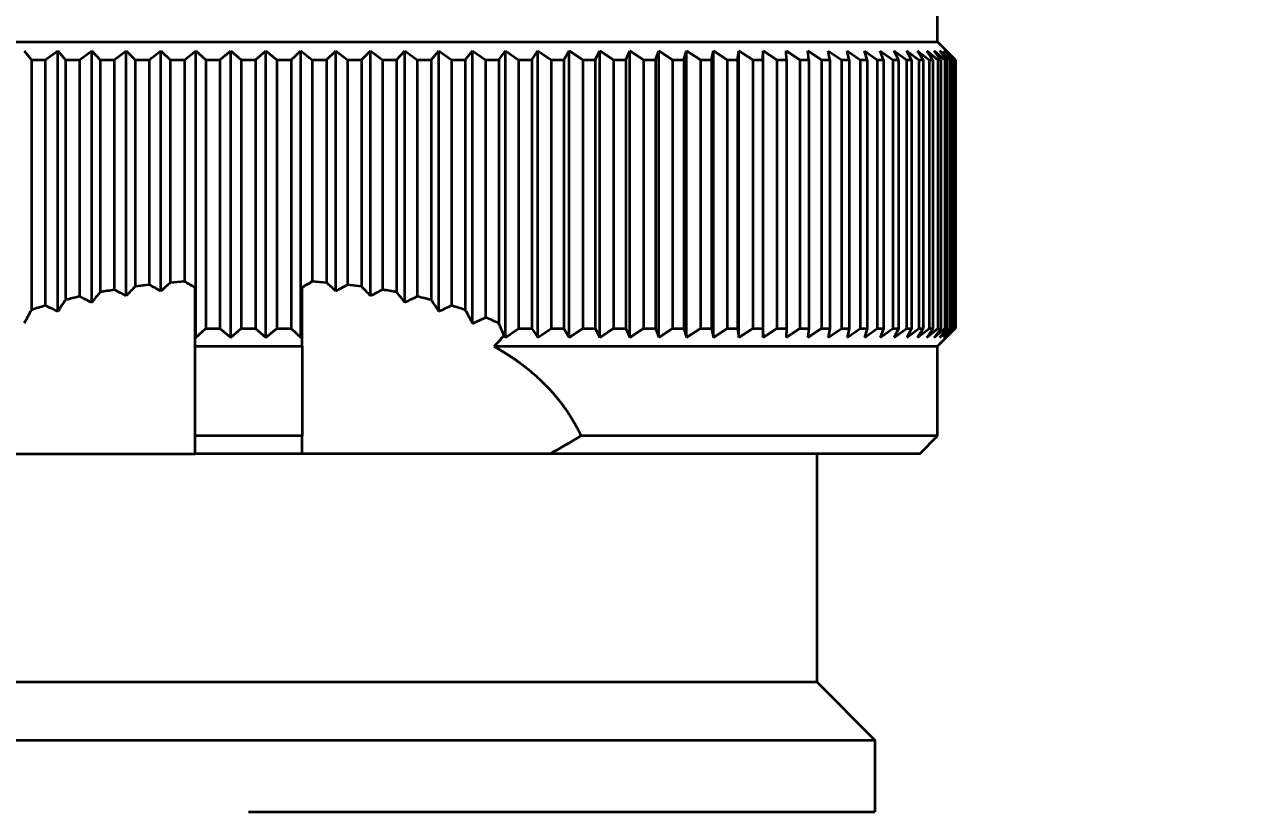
# Model space of a CAD drawing. Extents: x 23 to 417, y 3 to 294.
# Drawn here: x 60.14 to 66.93, y 172.93 to 177.33 of the extents above; entities that cross this region are included whole.
import ezdxf
from ezdxf.enums import TextEntityAlignment as Align

# ---------------------------------------------------------------- set-up
doc = ezdxf.new("R2010")
doc.units = 0
doc.layers.get('0').update_dxf_attribs({"lineweight": 13})
doc.styles.get("Standard").update_dxf_attribs({"font": 'isocp.shx'})
doc.dimstyles.get("Standard").update_dxf_attribs({"dimtxt": 2.5, "dimasz": 2.5, "dimexe": 1.25, "dimexo": 0.625, "dimtad": 1, "dimtxsty": 'Standard', "dimcen": 2.5, "dimadec": 0, "dimazin": 0, "dimtfac": 1, "dimtmove": 0, "dimatfit": 0, "dimfxl": 0, "dimarcsym": 0})

# ---------------------------------------------------------------- blocks, each defined once
blk = doc.blocks.new('*D302')
at = {"color": 230, "lineweight": 13, "transparency": 16777216}
for p, q in [((53.3879, 162.6787), (53.3879, 188.9683)), ((53.3879, 188.9683), (88.9879, 188.9683)), ((88.9879, 162.6787), (88.9879, 188.9683))]:
    blk.add_line(p, q, dxfattribs=at)
for points in [[(55.3198, 189.4859), (53.3879, 188.9683), (55.3198, 188.4506)], [(87.0561, 188.4506), (88.9879, 188.9683), (87.0561, 189.4859)]]:
    blk.add_lwpolyline(points, dxfattribs=at)
for s, height, width, p, p2 in [('[', 2, 1.552524, (75.3042, 190.9683), (76.0805, 190.9683)), (']', 2, 1.552524, (79.6344, 190.9683), (80.4107, 190.9683)), ('178', 2, 1.44619, (63.7415, 190.9683), (68.8031, 190.9683)), ('7', 2, 1.412625, (77.0805, 190.9683), (78.6344, 190.9683)), ('%%p2', 1.4, 1.254643, (70.0031, 191.2683), (72.3042, 191.2683)), ('/', 1, 1.818182, (73.3042, 191.4683), (74.3042, 191.4683))]:
    blk.add_text(s, height=height, dxfattribs=dict(at, width=width)).set_placement(p, p2, align=Align.FIT)
blk = doc.blocks.new('*D303')
at = {"color": 30, "lineweight": 13, "transparency": 16777216}
blk.add_line((53.3879, 162.6787), (53.3879, 184.3719), dxfattribs=at)
at = {"color": 30, "lineweight": 13, "ltscale": 0.445, "transparency": 16777216}
blk.add_line((53.3879, 184.3719), (71.1879, 184.3719), dxfattribs=at)
at = {"color": 30, "lineweight": 13, "ltscale": 0.43524, "transparency": 16777216}
blk.add_line((71.1879, 166.9623), (71.1879, 184.3719), dxfattribs=at)
at = {"color": 30, "lineweight": 13, "transparency": 16777216}
for points in [[(55.3198, 184.8896), (53.3879, 184.3719), (55.3198, 183.8543)], [(69.2561, 183.8543), (71.1879, 184.3719), (69.2561, 184.8896)]]:
    blk.add_lwpolyline(points, dxfattribs=at)
for s, height, width, p, p2 in [('[', 2, 1.552524, (63.7767, 186.3719), (64.553, 186.3719)), (']', 2, 1.552524, (68.1069, 186.3719), (68.8832, 186.3719)), ('89', 2, 1.251435, (57.469, 186.3719), (60.7767, 186.3719)), ('4', 2, 1.195298, (65.553, 186.3719), (67.1069, 186.3719)), ('/', 1, 1.818182, (61.7767, 186.8719), (62.7767, 186.8719))]:
    blk.add_text(s, height=height, dxfattribs=dict(at, width=width)).set_placement(p, p2, align=Align.FIT)
blk = doc.blocks.new('BLOCK4442')
at = {"color": 7, "lineweight": 35, "ltscale": 0.0625}
for p, q in [((-29.75, 122.65), (-29.75, 125.15)), ((-50.5, 114.15), (-50.5, 111.65)), ((-47.5, 114.15), (-47.5, 111.65)), ((-29.75, 111.65), (-29.75, 114.15))]:
    blk.add_line(p, q, dxfattribs=at)
at = {"color": 7, "lineweight": 35, "ltscale": 0.48125}
for p, q in [((-68.25, 122.65), (-49, 122.65)), ((-49, 122.65), (-29.75, 122.65))]:
    blk.add_line(p, q, dxfattribs=at)
at = {"color": 7, "lineweight": 35, "ltscale": 0.01621}
blk.add_line((-29.75, 122.65), (-29.292, 122.192), dxfattribs=at)
at = {"color": 7, "lineweight": 35, "ltscale": 0.008037}
for p, q in [((-55.258, 122.401), (-55.057, 122.15)), ((-42.943, 122.15), (-42.742, 122.401))]:
    blk.add_line(p, q, dxfattribs=at)
at = {"color": 7, "lineweight": 35, "ltscale": 0.010829}
for p, q in [((-54.675, 122.15), (-54.322, 122.401)), ((-43.678, 122.401), (-43.325, 122.15))]:
    blk.add_line(p, q, dxfattribs=at)
at = {"color": 7, "lineweight": 35, "ltscale": 0.182011}
for p, q in [((-54.322, 115.121), (-54.322, 122.401)), ((-43.678, 115.121), (-43.678, 122.401))]:
    blk.add_line(p, q, dxfattribs=at)
at = {"color": 7, "lineweight": 35, "ltscale": 0.008299}
for p, q in [((-54.322, 122.401), (-54.105, 122.15)), ((-43.895, 122.15), (-43.678, 122.401))]:
    blk.add_line(p, q, dxfattribs=at)
at = {"color": 7, "lineweight": 35, "ltscale": 0.010659}
for p, q in [((-53.718, 122.15), (-53.373, 122.401)), ((-44.627, 122.401), (-44.282, 122.15))]:
    blk.add_line(p, q, dxfattribs=at)
at = {"color": 7, "lineweight": 35, "ltscale": 0.175753}
for p, q in [((-53.373, 115.371), (-53.373, 122.401)), ((-44.627, 115.371), (-44.627, 122.401))]:
    blk.add_line(p, q, dxfattribs=at)
at = {"color": 7, "lineweight": 35, "ltscale": 0.008563}
for p, q in [((-53.373, 122.401), (-53.14, 122.15)), ((-44.86, 122.15), (-44.627, 122.401))]:
    blk.add_line(p, q, dxfattribs=at)
at = {"color": 7, "lineweight": 35, "ltscale": 0.010472}
for p, q in [((-52.748, 122.15), (-52.413, 122.401)), ((-45.587, 122.401), (-45.252, 122.15))]:
    blk.add_line(p, q, dxfattribs=at)
at = {"color": 7, "lineweight": 35, "ltscale": 0.171102}
for p, q in [((-52.413, 115.557), (-52.413, 122.401)), ((-45.587, 115.557), (-45.587, 122.401))]:
    blk.add_line(p, q, dxfattribs=at)
at = {"color": 7, "lineweight": 35, "ltscale": 0.008826}
for p, q in [((-52.413, 122.401), (-52.164, 122.15)), ((-45.836, 122.15), (-45.587, 122.401))]:
    blk.add_line(p, q, dxfattribs=at)
at = {"color": 7, "lineweight": 35, "ltscale": 0.010271}
for p, q in [((-51.769, 122.15), (-51.444, 122.401)), ((-46.556, 122.401), (-46.231, 122.15))]:
    blk.add_line(p, q, dxfattribs=at)
at = {"color": 7, "lineweight": 35, "ltscale": 0.167802}
for p, q in [((-51.444, 115.689), (-51.444, 122.401)), ((-46.556, 115.689), (-46.556, 122.401))]:
    blk.add_line(p, q, dxfattribs=at)
at = {"color": 7, "lineweight": 35, "ltscale": 0.009087}
for p, q in [((-51.444, 122.401), (-51.181, 122.15)), ((-46.819, 122.15), (-46.556, 122.401))]:
    blk.add_line(p, q, dxfattribs=at)
at = {"color": 7, "lineweight": 35, "ltscale": 0.010056}
for p, q in [((-50.783, 122.15), (-50.469, 122.401)), ((-47.531, 122.401), (-47.217, 122.15))]:
    blk.add_line(p, q, dxfattribs=at)
at = {"color": 7, "lineweight": 35, "ltscale": 0.200048}
for p, q in [((-50.469, 114.399), (-50.469, 122.401)), ((-49.49, 114.399), (-49.49, 122.401)), ((-48.51, 114.399), (-48.51, 122.401)), ((-47.531, 114.399), (-47.531, 122.401)), ((-41.822, 114.399), (-41.822, 122.401)), ((-40.92, 114.399), (-40.92, 122.401)), ((-40.039, 114.399), (-40.039, 122.401)), ((-39.18, 114.399), (-39.18, 122.401)), ((-38.346, 114.399), (-38.346, 122.401)), ((-37.539, 114.399), (-37.539, 122.401)), ((-36.761, 114.399), (-36.761, 122.401)), ((-36.013, 114.399), (-36.013, 122.401)), ((-35.299, 114.399), (-35.299, 122.401)), ((-34.619, 114.399), (-34.619, 122.401))]:
    blk.add_line(p, q, dxfattribs=at)
at = {"color": 7, "lineweight": 35, "ltscale": 0.009342}
for p, q in [((-50.469, 122.401), (-50.192, 122.15)), ((-47.808, 122.15), (-47.531, 122.401)), ((-50.469, 114.399), (-50.192, 114.65)), ((-47.808, 114.65), (-47.531, 114.399))]:
    blk.add_line(p, q, dxfattribs=at)
at = {"color": 7, "lineweight": 35, "ltscale": 0.009828}
for p, q in [((-49.793, 122.15), (-49.49, 122.401)), ((-48.51, 122.401), (-48.207, 122.15)), ((-49.793, 114.65), (-49.49, 114.399)), ((-48.51, 114.399), (-48.207, 114.65))]:
    blk.add_line(p, q, dxfattribs=at)
at = {"color": 7, "lineweight": 35, "ltscale": 0.009589}
for p, q in [((-49.49, 122.401), (-49.2, 122.15)), ((-48.8, 122.15), (-48.51, 122.401)), ((-49.49, 114.399), (-49.2, 114.65)), ((-48.8, 114.65), (-48.51, 114.399))]:
    blk.add_line(p, q, dxfattribs=at)
at = {"color": 7, "lineweight": 35, "ltscale": 0.190265}
blk.add_line((-42.742, 114.79), (-42.742, 122.401), dxfattribs=at)
at = {"color": 7, "lineweight": 35, "ltscale": 0.010983}
blk.add_line((-42.742, 122.401), (-42.381, 122.15), dxfattribs=at)
at = {"color": 7, "lineweight": 35, "ltscale": 0.00778}
blk.add_line((-42.006, 122.15), (-41.822, 122.401), dxfattribs=at)
at = {"color": 7, "lineweight": 35, "ltscale": 0.011119}
for p, q in [((-41.822, 122.401), (-41.455, 122.15)), ((-41.822, 114.399), (-41.455, 114.65))]:
    blk.add_line(p, q, dxfattribs=at)
at = {"color": 7, "lineweight": 35, "ltscale": 0.007532}
for p, q in [((-41.087, 122.15), (-40.92, 122.401)), ((-41.087, 114.65), (-40.92, 114.399))]:
    blk.add_line(p, q, dxfattribs=at)
at = {"color": 7, "lineweight": 35, "ltscale": 0.011236}
for p, q in [((-40.92, 122.401), (-40.547, 122.15)), ((-40.92, 114.399), (-40.547, 114.65))]:
    blk.add_line(p, q, dxfattribs=at)
at = {"color": 7, "lineweight": 35, "ltscale": 0.007296}
for p, q in [((-40.188, 122.15), (-40.039, 122.401)), ((-40.188, 114.65), (-40.039, 114.399))]:
    blk.add_line(p, q, dxfattribs=at)
at = {"color": 7, "lineweight": 35, "ltscale": 0.011334}
for p, q in [((-40.039, 122.401), (-39.661, 122.15)), ((-40.039, 114.399), (-39.661, 114.65))]:
    blk.add_line(p, q, dxfattribs=at)
at = {"color": 7, "lineweight": 35, "ltscale": 0.007075}
for p, q in [((-39.311, 122.15), (-39.18, 122.401)), ((-39.311, 114.65), (-39.18, 114.399))]:
    blk.add_line(p, q, dxfattribs=at)
at = {"color": 7, "lineweight": 35, "ltscale": 0.011413}
for p, q in [((-39.18, 122.401), (-38.798, 122.15)), ((-39.18, 114.399), (-38.798, 114.65))]:
    blk.add_line(p, q, dxfattribs=at)
at = {"color": 7, "lineweight": 35, "ltscale": 0.006874}
for p, q in [((-38.458, 122.15), (-38.346, 122.401)), ((-38.458, 114.65), (-38.346, 114.399))]:
    blk.add_line(p, q, dxfattribs=at)
at = {"color": 7, "lineweight": 35, "ltscale": 0.011472}
for p, q in [((-38.346, 122.401), (-37.962, 122.15)), ((-38.346, 114.399), (-37.962, 114.65))]:
    blk.add_line(p, q, dxfattribs=at)
at = {"color": 7, "lineweight": 35, "ltscale": 0.006696}
for p, q in [((-37.632, 122.15), (-37.539, 122.401)), ((-37.632, 114.65), (-37.539, 114.399))]:
    blk.add_line(p, q, dxfattribs=at)
at = {"color": 7, "lineweight": 35, "ltscale": 0.011511}
for p, q in [((-37.539, 122.401), (-37.153, 122.15)), ((-37.539, 114.399), (-37.153, 114.65))]:
    blk.add_line(p, q, dxfattribs=at)
at = {"color": 7, "lineweight": 35, "ltscale": 0.006546}
for p, q in [((-36.835, 122.15), (-36.761, 122.401)), ((-36.835, 114.65), (-36.761, 114.399))]:
    blk.add_line(p, q, dxfattribs=at)
at = {"color": 7, "lineweight": 35, "ltscale": 0.011529}
for p, q in [((-36.761, 122.401), (-36.374, 122.15)), ((-36.761, 114.399), (-36.374, 114.65))]:
    blk.add_line(p, q, dxfattribs=at)
at = {"color": 7, "lineweight": 35, "ltscale": 0.006425}
for p, q in [((-36.069, 122.15), (-36.013, 122.401)), ((-36.069, 114.65), (-36.013, 114.399))]:
    blk.add_line(p, q, dxfattribs=at)
at = {"color": 7, "lineweight": 35, "ltscale": 0.011527}
for p, q in [((-36.013, 122.401), (-35.627, 122.15)), ((-36.013, 114.399), (-35.627, 114.65))]:
    blk.add_line(p, q, dxfattribs=at)
at = {"color": 7, "lineweight": 35, "ltscale": 0.006339}
for p, q in [((-35.335, 122.15), (-35.299, 122.401)), ((-35.335, 114.65), (-35.299, 114.399))]:
    blk.add_line(p, q, dxfattribs=at)
at = {"color": 7, "lineweight": 35, "ltscale": 0.011504}
for p, q in [((-35.299, 122.401), (-34.913, 122.15)), ((-35.299, 114.399), (-34.913, 114.65))]:
    blk.add_line(p, q, dxfattribs=at)
at = {"color": 7, "lineweight": 35, "ltscale": 0.006288}
for p, q in [((-34.636, 122.15), (-34.619, 122.401)), ((-34.636, 114.65), (-34.619, 114.399))]:
    blk.add_line(p, q, dxfattribs=at)
at = {"color": 7, "lineweight": 35, "ltscale": 0.011461}
for p, q in [((-34.619, 122.401), (-34.236, 122.15)), ((-34.619, 114.399), (-34.236, 114.65))]:
    blk.add_line(p, q, dxfattribs=at)
at = {"color": 7, "lineweight": 35, "ltscale": 0.006274}
for p, q in [((-33.973, 122.15), (-33.976, 122.401)), ((-33.973, 114.65), (-33.976, 114.399))]:
    blk.add_line(p, q, dxfattribs=at)
at = {"color": 7, "lineweight": 35, "ltscale": 0.011397}
for p, q in [((-33.976, 122.401), (-33.595, 122.15)), ((-33.976, 114.399), (-33.595, 114.65))]:
    blk.add_line(p, q, dxfattribs=at)
at = {"color": 7, "lineweight": 35, "ltscale": 0.006298}
for p, q in [((-33.348, 122.15), (-33.37, 122.401)), ((-33.348, 114.65), (-33.37, 114.399))]:
    blk.add_line(p, q, dxfattribs=at)
at = {"color": 7, "lineweight": 35, "ltscale": 0.011314}
for p, q in [((-33.37, 122.401), (-32.994, 122.15)), ((-33.37, 114.399), (-32.994, 114.65))]:
    blk.add_line(p, q, dxfattribs=at)
at = {"color": 7, "lineweight": 35, "ltscale": 0.006359}
for p, q in [((-32.763, 122.15), (-32.804, 122.401)), ((-32.763, 114.65), (-32.804, 114.399))]:
    blk.add_line(p, q, dxfattribs=at)
at = {"color": 7, "lineweight": 35, "ltscale": 0.011212}
for p, q in [((-32.804, 122.401), (-32.433, 122.15)), ((-32.804, 114.399), (-32.433, 114.65))]:
    blk.add_line(p, q, dxfattribs=at)
at = {"color": 7, "lineweight": 35, "ltscale": 0.006456}
for p, q in [((-32.218, 122.15), (-32.279, 122.401)), ((-32.218, 114.65), (-32.279, 114.399))]:
    blk.add_line(p, q, dxfattribs=at)
at = {"color": 7, "lineweight": 35, "ltscale": 0.01109}
for p, q in [((-32.279, 122.401), (-31.913, 122.15)), ((-32.279, 114.399), (-31.913, 114.65))]:
    blk.add_line(p, q, dxfattribs=at)
at = {"color": 7, "lineweight": 35, "ltscale": 0.006584}
for p, q in [((-31.716, 122.15), (-31.796, 122.401)), ((-31.716, 114.65), (-31.796, 114.399))]:
    blk.add_line(p, q, dxfattribs=at)
at = {"color": 7, "lineweight": 35, "ltscale": 0.01095}
for p, q in [((-31.796, 122.401), (-31.437, 122.15)), ((-31.796, 114.399), (-31.437, 114.65))]:
    blk.add_line(p, q, dxfattribs=at)
at = {"color": 7, "lineweight": 35, "ltscale": 0.006743}
for p, q in [((-31.258, 122.15), (-31.357, 122.401)), ((-31.258, 114.65), (-31.357, 114.399))]:
    blk.add_line(p, q, dxfattribs=at)
at = {"color": 7, "lineweight": 35, "ltscale": 0.010793}
for p, q in [((-31.357, 122.401), (-31.005, 122.15)), ((-31.357, 114.399), (-31.005, 114.65))]:
    blk.add_line(p, q, dxfattribs=at)
at = {"color": 7, "lineweight": 35, "ltscale": 0.006928}
for p, q in [((-30.844, 122.15), (-30.962, 122.401)), ((-30.844, 114.65), (-30.962, 114.399))]:
    blk.add_line(p, q, dxfattribs=at)
at = {"color": 7, "lineweight": 35, "ltscale": 0.010619}
for p, q in [((-30.962, 122.401), (-30.619, 122.15)), ((-30.962, 114.399), (-30.619, 114.65))]:
    blk.add_line(p, q, dxfattribs=at)
at = {"color": 7, "lineweight": 35, "ltscale": 0.007135}
for p, q in [((-30.477, 122.15), (-30.613, 122.401)), ((-30.477, 114.65), (-30.613, 114.399))]:
    blk.add_line(p, q, dxfattribs=at)
at = {"color": 7, "lineweight": 35, "ltscale": 0.010429}
for p, q in [((-30.613, 122.401), (-30.279, 122.15)), ((-30.613, 114.399), (-30.279, 114.65))]:
    blk.add_line(p, q, dxfattribs=at)
at = {"color": 7, "lineweight": 35, "ltscale": 0.00736}
for p, q in [((-30.156, 122.15), (-30.31, 122.401)), ((-30.156, 114.65), (-30.31, 114.399))]:
    blk.add_line(p, q, dxfattribs=at)
at = {"color": 7, "lineweight": 35, "ltscale": 0.010224}
for p, q in [((-30.31, 122.401), (-29.987, 122.15)), ((-30.31, 114.399), (-29.987, 114.65))]:
    blk.add_line(p, q, dxfattribs=at)
at = {"color": 7, "lineweight": 35, "ltscale": 0.0076}
for p, q in [((-29.883, 122.15), (-30.054, 122.401)), ((-29.883, 114.65), (-30.054, 114.399))]:
    blk.add_line(p, q, dxfattribs=at)
at = {"color": 7, "lineweight": 35, "ltscale": 0.010006}
for p, q in [((-30.054, 122.401), (-29.742, 122.15)), ((-30.054, 114.399), (-29.742, 114.65))]:
    blk.add_line(p, q, dxfattribs=at)
at = {"color": 7, "lineweight": 35, "ltscale": 0.007851}
for p, q in [((-29.658, 122.15), (-29.846, 122.401)), ((-29.658, 114.65), (-29.846, 114.399))]:
    blk.add_line(p, q, dxfattribs=at)
at = {"color": 7, "lineweight": 35, "ltscale": 0.009776}
for p, q in [((-29.846, 122.401), (-29.546, 122.15)), ((-29.846, 114.399), (-29.546, 114.65))]:
    blk.add_line(p, q, dxfattribs=at)
at = {"color": 7, "lineweight": 35, "ltscale": 0.008109}
for p, q in [((-29.481, 122.15), (-29.687, 122.401)), ((-29.481, 114.65), (-29.687, 114.399))]:
    blk.add_line(p, q, dxfattribs=at)
at = {"color": 7, "lineweight": 35, "ltscale": 0.009535}
for p, q in [((-29.687, 122.401), (-29.4, 122.15)), ((-29.687, 114.399), (-29.4, 114.65))]:
    blk.add_line(p, q, dxfattribs=at)
at = {"color": 7, "lineweight": 35, "ltscale": 0.008372}
for p, q in [((-29.355, 122.15), (-29.576, 122.401)), ((-29.355, 114.65), (-29.576, 114.399))]:
    blk.add_line(p, q, dxfattribs=at)
at = {"color": 7, "lineweight": 35, "ltscale": 0.009286}
for p, q in [((-29.576, 122.401), (-29.303, 122.15)), ((-29.576, 114.399), (-29.303, 114.65))]:
    blk.add_line(p, q, dxfattribs=at)
at = {"color": 7, "lineweight": 35, "ltscale": 0.008636}
for p, q in [((-29.277, 122.15), (-29.515, 122.401)), ((-29.277, 114.65), (-29.515, 114.399))]:
    blk.add_line(p, q, dxfattribs=at)
at = {"color": 7, "lineweight": 35, "ltscale": 0.009029}
for p, q in [((-29.515, 122.401), (-29.255, 122.15)), ((-29.515, 114.399), (-29.255, 114.65))]:
    blk.add_line(p, q, dxfattribs=at)
at = {"color": 7, "lineweight": 35, "ltscale": 0.009545}
for p, q in [((-55.057, 122.15), (-54.675, 122.15)), ((-43.325, 122.15), (-42.943, 122.15))]:
    blk.add_line(p, q, dxfattribs=at)
at = {"color": 7, "lineweight": 35, "ltscale": 0.174683}
for p, q in [((-55.057, 122.15), (-55.057, 115.163)), ((-42.943, 122.15), (-42.943, 115.163))]:
    blk.add_line(p, q, dxfattribs=at)
at = {"color": 7, "lineweight": 35, "ltscale": 0.171609}
for p, q in [((-54.675, 122.15), (-54.675, 115.286)), ((-43.325, 122.15), (-43.325, 115.286))]:
    blk.add_line(p, q, dxfattribs=at)
at = {"color": 7, "lineweight": 35, "ltscale": 0.009682}
for p, q in [((-54.105, 122.15), (-53.718, 122.15)), ((-44.282, 122.15), (-43.895, 122.15))]:
    blk.add_line(p, q, dxfattribs=at)
at = {"color": 7, "lineweight": 35, "ltscale": 0.167624}
for p, q in [((-54.105, 122.15), (-54.105, 115.445)), ((-43.895, 122.15), (-43.895, 115.445))]:
    blk.add_line(p, q, dxfattribs=at)
at = {"color": 7, "lineweight": 35, "ltscale": 0.165284}
for p, q in [((-53.718, 122.15), (-53.718, 115.539)), ((-44.282, 122.15), (-44.282, 115.539))]:
    blk.add_line(p, q, dxfattribs=at)
at = {"color": 7, "lineweight": 35, "ltscale": 0.009795}
for p, q in [((-53.14, 122.15), (-52.748, 122.15)), ((-45.252, 122.15), (-44.86, 122.15))]:
    blk.add_line(p, q, dxfattribs=at)
at = {"color": 7, "lineweight": 35, "ltscale": 0.162277}
for p, q in [((-53.14, 122.15), (-53.14, 115.659)), ((-44.86, 122.15), (-44.86, 115.659))]:
    blk.add_line(p, q, dxfattribs=at)
at = {"color": 7, "lineweight": 35, "ltscale": 0.160535}
for p, q in [((-52.748, 122.15), (-52.748, 115.729)), ((-45.252, 122.15), (-45.252, 115.729))]:
    blk.add_line(p, q, dxfattribs=at)
at = {"color": 7, "lineweight": 35, "ltscale": 0.009883}
for p, q in [((-52.164, 122.15), (-51.769, 122.15)), ((-46.231, 122.15), (-45.836, 122.15))]:
    blk.add_line(p, q, dxfattribs=at)
at = {"color": 7, "lineweight": 35, "ltscale": 0.158339}
for p, q in [((-52.164, 122.15), (-52.164, 115.816)), ((-45.836, 122.15), (-45.836, 115.816))]:
    blk.add_line(p, q, dxfattribs=at)
at = {"color": 7, "lineweight": 35, "ltscale": 0.157102}
for p, q in [((-51.769, 122.15), (-51.769, 115.866)), ((-46.231, 122.15), (-46.231, 115.866))]:
    blk.add_line(p, q, dxfattribs=at)
at = {"color": 7, "lineweight": 35, "ltscale": 0.009946}
for p, q in [((-51.181, 122.15), (-50.783, 122.15)), ((-47.217, 122.15), (-46.819, 122.15))]:
    blk.add_line(p, q, dxfattribs=at)
at = {"color": 7, "lineweight": 35, "ltscale": 0.155605}
for p, q in [((-51.181, 122.15), (-51.181, 115.926)), ((-46.819, 122.15), (-46.819, 115.926))]:
    blk.add_line(p, q, dxfattribs=at)
at = {"color": 7, "lineweight": 35, "ltscale": 0.154812}
for p, q in [((-50.783, 122.15), (-50.783, 115.958)), ((-47.217, 122.15), (-47.217, 115.958))]:
    blk.add_line(p, q, dxfattribs=at)
at = {"color": 7, "lineweight": 35, "ltscale": 0.009984}
for p, q in [((-50.192, 122.15), (-49.793, 122.15)), ((-48.207, 122.15), (-47.808, 122.15)), ((-50.192, 114.65), (-49.793, 114.65)), ((-48.207, 114.65), (-47.808, 114.65))]:
    blk.add_line(p, q, dxfattribs=at)
at = {"color": 7, "lineweight": 35, "ltscale": 0.1875}
for p, q in [((-50.192, 122.15), (-50.192, 114.65)), ((-49.793, 122.15), (-49.793, 114.65)), ((-49.2, 122.15), (-49.2, 114.65)), ((-48.8, 122.15), (-48.8, 114.65)), ((-48.207, 122.15), (-48.207, 114.65)), ((-47.808, 122.15), (-47.808, 114.65)), ((-41.455, 122.15), (-41.455, 114.65)), ((-41.087, 122.15), (-41.087, 114.65)), ((-40.547, 122.15), (-40.547, 114.65)), ((-40.188, 122.15), (-40.188, 114.65)), ((-39.661, 122.15), (-39.661, 114.65)), ((-39.311, 122.15), (-39.311, 114.65)), ((-38.798, 122.15), (-38.798, 114.65)), ((-38.458, 122.15), (-38.458, 114.65)), ((-37.962, 122.15), (-37.962, 114.65)), ((-37.632, 122.15), (-37.632, 114.65)), ((-37.153, 122.15), (-37.153, 114.65)), ((-36.835, 122.15), (-36.835, 114.65)), ((-36.374, 122.15), (-36.374, 114.65)), ((-36.069, 122.15), (-36.069, 114.65)), ((-35.627, 122.15), (-35.627, 114.65)), ((-35.335, 122.15), (-35.335, 114.65)), ((-34.913, 122.15), (-34.913, 114.65)), ((-34.636, 122.15), (-34.636, 114.65)), ((-34.236, 122.15), (-34.236, 114.65)), ((-33.973, 122.15), (-33.973, 114.65)), ((-33.595, 122.15), (-33.595, 114.65)), ((-33.348, 122.15), (-33.348, 114.65)), ((-32.994, 122.15), (-32.994, 114.65)), ((-32.763, 122.15), (-32.763, 114.65)), ((-32.433, 122.15), (-32.433, 114.65)), ((-32.218, 122.15), (-32.218, 114.65)), ((-31.913, 122.15), (-31.913, 114.65)), ((-31.716, 122.15), (-31.716, 114.65)), ((-31.437, 122.15), (-31.437, 114.65)), ((-31.258, 122.15), (-31.258, 114.65)), ((-31.005, 122.15), (-31.005, 114.65)), ((-30.844, 122.15), (-30.844, 114.65)), ((-30.619, 122.15), (-30.619, 114.65)), ((-30.477, 122.15), (-30.477, 114.65)), ((-30.279, 122.15), (-30.279, 114.65)), ((-30.156, 122.15), (-30.156, 114.65)), ((-29.987, 122.15), (-29.987, 114.65)), ((-29.883, 122.15), (-29.883, 114.65)), ((-29.742, 122.15), (-29.742, 114.65)), ((-29.658, 122.15), (-29.658, 114.65)), ((-29.546, 122.15), (-29.546, 114.65)), ((-29.481, 122.15), (-29.481, 114.65)), ((-29.4, 122.15), (-29.4, 114.65)), ((-29.355, 122.15), (-29.355, 114.65)), ((-29.303, 122.15), (-29.303, 114.65)), ((-29.277, 122.15), (-29.277, 114.65)), ((-29.255, 122.15), (-29.255, 114.65)), ((-29.25, 122.15), (-29.25, 114.65))]:
    blk.add_line(p, q, dxfattribs=at)
at = {"color": 7, "lineweight": 35, "ltscale": 0.004998}
for p, q in [((-49.2, 122.15), (-49, 122.15)), ((-49, 122.15), (-48.8, 122.15)), ((-49.2, 114.65), (-49, 114.65)), ((-49, 114.65), (-48.8, 114.65))]:
    blk.add_line(p, q, dxfattribs=at)
at = {"color": 7, "lineweight": 35, "ltscale": 0.009384}
blk.add_line((-42.381, 122.15), (-42.006, 122.15), dxfattribs=at)
at = {"color": 7, "lineweight": 35, "ltscale": 0.179895}
blk.add_line((-42.381, 122.15), (-42.381, 114.954), dxfattribs=at)
at = {"color": 7, "lineweight": 35, "ltscale": 0.183912}
blk.add_line((-42.006, 122.15), (-42.006, 114.794), dxfattribs=at)
at = {"color": 7, "lineweight": 35, "ltscale": 0.009199}
for p, q in [((-41.455, 122.15), (-41.087, 122.15)), ((-41.455, 114.65), (-41.087, 114.65))]:
    blk.add_line(p, q, dxfattribs=at)
at = {"color": 7, "lineweight": 35, "ltscale": 0.008991}
for p, q in [((-40.547, 122.15), (-40.188, 122.15)), ((-40.547, 114.65), (-40.188, 114.65))]:
    blk.add_line(p, q, dxfattribs=at)
at = {"color": 7, "lineweight": 35, "ltscale": 0.00876}
for p, q in [((-39.661, 122.15), (-39.311, 122.15)), ((-39.661, 114.65), (-39.311, 114.65))]:
    blk.add_line(p, q, dxfattribs=at)
at = {"color": 7, "lineweight": 35, "ltscale": 0.008507}
for p, q in [((-38.798, 122.15), (-38.458, 122.15)), ((-38.798, 114.65), (-38.458, 114.65))]:
    blk.add_line(p, q, dxfattribs=at)
at = {"color": 7, "lineweight": 35, "ltscale": 0.008232}
for p, q in [((-37.962, 122.15), (-37.632, 122.15)), ((-37.962, 114.65), (-37.632, 114.65))]:
    blk.add_line(p, q, dxfattribs=at)
at = {"color": 7, "lineweight": 35, "ltscale": 0.007937}
for p, q in [((-37.153, 122.15), (-36.835, 122.15)), ((-37.153, 114.65), (-36.835, 114.65))]:
    blk.add_line(p, q, dxfattribs=at)
at = {"color": 7, "lineweight": 35, "ltscale": 0.007622}
for p, q in [((-36.374, 122.15), (-36.069, 122.15)), ((-36.374, 114.65), (-36.069, 114.65))]:
    blk.add_line(p, q, dxfattribs=at)
at = {"color": 7, "lineweight": 35, "ltscale": 0.007287}
for p, q in [((-35.627, 122.15), (-35.335, 122.15)), ((-35.627, 114.65), (-35.335, 114.65))]:
    blk.add_line(p, q, dxfattribs=at)
at = {"color": 7, "lineweight": 35, "ltscale": 0.006934}
for p, q in [((-34.913, 122.15), (-34.636, 122.15)), ((-34.913, 114.65), (-34.636, 114.65))]:
    blk.add_line(p, q, dxfattribs=at)
at = {"color": 7, "lineweight": 35, "ltscale": 0.006563}
for p, q in [((-34.236, 122.15), (-33.973, 122.15)), ((-34.236, 114.65), (-33.973, 114.65))]:
    blk.add_line(p, q, dxfattribs=at)
at = {"color": 7, "lineweight": 35, "ltscale": 0.006176}
for p, q in [((-33.595, 122.15), (-33.348, 122.15)), ((-33.595, 114.65), (-33.348, 114.65))]:
    blk.add_line(p, q, dxfattribs=at)
at = {"color": 7, "lineweight": 35, "ltscale": 0.005774}
for p, q in [((-32.994, 122.15), (-32.763, 122.15)), ((-32.994, 114.65), (-32.763, 114.65))]:
    blk.add_line(p, q, dxfattribs=at)
at = {"color": 7, "lineweight": 35, "ltscale": 0.005356}
for p, q in [((-32.433, 122.15), (-32.218, 122.15)), ((-32.433, 114.65), (-32.218, 114.65))]:
    blk.add_line(p, q, dxfattribs=at)
at = {"color": 7, "lineweight": 35, "ltscale": 0.004925}
for p, q in [((-31.913, 122.15), (-31.716, 122.15)), ((-31.913, 114.65), (-31.716, 114.65))]:
    blk.add_line(p, q, dxfattribs=at)
at = {"color": 7, "lineweight": 35, "ltscale": 0.004482}
for p, q in [((-31.437, 122.15), (-31.258, 122.15)), ((-31.437, 114.65), (-31.258, 114.65))]:
    blk.add_line(p, q, dxfattribs=at)
at = {"color": 7, "lineweight": 35, "ltscale": 0.004028}
for p, q in [((-31.005, 122.15), (-30.844, 122.15)), ((-31.005, 114.65), (-30.844, 114.65))]:
    blk.add_line(p, q, dxfattribs=at)
at = {"color": 7, "lineweight": 35, "ltscale": 0.003563}
for p, q in [((-30.619, 122.15), (-30.477, 122.15)), ((-30.619, 114.65), (-30.477, 114.65))]:
    blk.add_line(p, q, dxfattribs=at)
at = {"color": 7, "lineweight": 35, "ltscale": 0.003089}
for p, q in [((-30.279, 122.15), (-30.156, 122.15)), ((-30.279, 114.65), (-30.156, 114.65))]:
    blk.add_line(p, q, dxfattribs=at)
at = {"color": 7, "lineweight": 35, "ltscale": 0.002607}
for p, q in [((-29.987, 122.15), (-29.883, 122.15)), ((-29.987, 114.65), (-29.883, 114.65))]:
    blk.add_line(p, q, dxfattribs=at)
at = {"color": 7, "lineweight": 35, "ltscale": 0.002119}
for p, q in [((-29.742, 122.15), (-29.658, 122.15)), ((-29.742, 114.65), (-29.658, 114.65))]:
    blk.add_line(p, q, dxfattribs=at)
at = {"color": 7, "lineweight": 35, "ltscale": 0.001626}
for p, q in [((-29.546, 122.15), (-29.481, 122.15)), ((-29.546, 114.65), (-29.481, 114.65))]:
    blk.add_line(p, q, dxfattribs=at)
at = {"color": 7, "lineweight": 35, "ltscale": 0.001128}
for p, q in [((-29.4, 122.15), (-29.355, 122.15)), ((-29.4, 114.65), (-29.355, 114.65))]:
    blk.add_line(p, q, dxfattribs=at)
at = {"color": 7, "lineweight": 35, "ltscale": 0.000627673}
for p, q in [((-29.303, 122.15), (-29.277, 122.15)), ((-29.303, 114.65), (-29.277, 114.65))]:
    blk.add_line(p, q, dxfattribs=at)
at = {"color": 7, "lineweight": 35, "ltscale": 0.001451}
blk.add_line((-29.25, 122.15), (-29.291, 122.191), dxfattribs=at)
at = {"color": 7, "lineweight": 35, "ltscale": 0.000125614}
for p, q in [((-29.255, 122.15), (-29.25, 122.15)), ((-29.255, 114.65), (-29.25, 114.65))]:
    blk.add_line(p, q, dxfattribs=at)
at = {"color": 7, "lineweight": 35, "ltscale": 0.00996}
for p, q in [((-51.769, 115.866), (-52.164, 115.816)), ((-45.836, 115.816), (-46.231, 115.866))]:
    blk.add_line(p, q, dxfattribs=at)
at = {"color": 7, "lineweight": 35, "ltscale": 0.009977}
for p, q in [((-50.783, 115.958), (-51.181, 115.926)), ((-46.819, 115.926), (-47.217, 115.958))]:
    blk.add_line(p, q, dxfattribs=at)
at = {"color": 7, "lineweight": 35, "ltscale": 0.034215}
for p, q in [((-50.5, 115.792), (-50.5, 114.424)), ((-47.5, 114.424), (-47.5, 115.792))]:
    blk.add_line(p, q, dxfattribs=at)
at = {"color": 7, "lineweight": 35, "ltscale": 0.009901}
blk.add_line((-42.742, 114.79), (-42.381, 114.954), dxfattribs=at)
at = {"color": 7, "lineweight": 35, "ltscale": 0.006844}
for p, q in [((-50.5, 114.424), (-50.5, 114.15)), ((-47.5, 114.15), (-47.5, 114.424))]:
    blk.add_line(p, q, dxfattribs=at)
at = {"color": 7, "lineweight": 35, "ltscale": 0.000995008}
for p, q in [((-50.5, 114.424), (-50.469, 114.399)), ((-47.531, 114.399), (-47.5, 114.424))]:
    blk.add_line(p, q, dxfattribs=at)
at = {"color": 7, "lineweight": 35, "ltscale": 0.001563}
blk.add_line((-41.859, 114.449), (-41.822, 114.399), dxfattribs=at)
at = {"color": 7, "lineweight": 35, "ltscale": 0.01613}
blk.add_line((-29.75, 114.15), (-29.294, 114.606), dxfattribs=at)
at = {"color": 7, "lineweight": 35, "ltscale": 0.00153}
blk.add_line((-29.25, 114.65), (-29.293, 114.607), dxfattribs=at)
at = {"color": 7, "lineweight": 35, "ltscale": 0.0375}
for p, q in [((-50.5, 114.15), (-49, 114.15)), ((-49, 114.15), (-47.5, 114.15)), ((-49, 111.65), (-50.5, 111.65)), ((-47.5, 111.65), (-49, 111.65)), ((-49, 111.15), (-50.5, 111.15)), ((-47.5, 111.15), (-49, 111.15))]:
    blk.add_line(p, q, dxfattribs=at)
at = {"color": 7, "lineweight": 35, "ltscale": 0.309718}
blk.add_line((-42.139, 114.15), (-29.75, 114.15), dxfattribs=at)
at = {"color": 7, "lineweight": 35, "ltscale": 0.0125}
for p, q in [((-50.5, 111.65), (-50.5, 111.15)), ((-47.5, 111.15), (-47.5, 111.65))]:
    blk.add_line(p, q, dxfattribs=at)
at = {"color": 7, "lineweight": 35, "ltscale": 0.249049}
blk.add_line((-29.75, 111.65), (-39.712, 111.65), dxfattribs=at)
at = {"color": 7, "lineweight": 35, "ltscale": 0.017678}
blk.add_line((-30.25, 111.15), (-29.75, 111.65), dxfattribs=at)
at = {"color": 7, "lineweight": 35, "ltscale": 0.173154}
for p, q in [((-57.426, 111.15), (-50.5, 111.15)), ((-40.574, 111.15), (-47.5, 111.15))]:
    blk.add_line(p, q, dxfattribs=at)
at = {"color": 7, "lineweight": 35, "ltscale": 0.258096}
blk.add_line((-30.25, 111.15), (-40.574, 111.15), dxfattribs=at)
at = {"color": 7, "lineweight": 35, "ltscale": 0.159375}
blk.add_line((-33.125, 111.15), (-33.125, 104.775), dxfattribs=at)
at = {"color": 7, "lineweight": 35, "ltscale": 0.396875}
for p, q in [((-64.875, 104.775), (-49, 104.775)), ((-49, 104.775), (-33.125, 104.775))]:
    blk.add_line(p, q, dxfattribs=at)
at = {"color": 7, "lineweight": 35, "ltscale": 0.057452}
blk.add_line((-33.125, 104.775), (-31.5, 103.15), dxfattribs=at)
at = {"color": 7, "lineweight": 35, "ltscale": 0.4375}
for p, q in [((-66.5, 103.15), (-49, 103.15)), ((-49, 103.15), (-31.5, 103.15)), ((-49, 101.15), (-31.5, 101.15))]:
    blk.add_line(p, q, dxfattribs=at)
at = {"color": 7, "lineweight": 35, "ltscale": 0.05}
blk.add_line((-31.5, 103.15), (-31.5, 101.15), dxfattribs=at)
at = {"color": 7, "lineweight": 35}
for centre, radius, start, end in [((-47.066, 110.689), 7.231, 134.8427, 137.6892), ((-57.666, 104.645), 12.676, 60.6047, 62.2787), ((-46.244, 110.182), 7.574, 130.6827, 133.3603), ((-56.313, 106.152), 11.257, 58.9109, 60.5792), ((-41.687, 106.152), 11.257, 119.4208, 121.0891), ((-51.756, 110.182), 7.574, 46.6397, 49.3173), ((-40.334, 104.645), 12.676, 117.7213, 119.3953), ((-50.934, 110.689), 7.231, 42.3108, 45.1573), ((-48.057, 111.161), 7.412, 144.6899, 147.7095), ((-50.446, 101.148), 14.758, 102.8105, 104.3574), ((-60.552, 101.063), 16.008, 63.3565, 64.7286), ((-47.693, 111.013), 7.16, 139.54, 142.5059), ((-49.84, 98.241), 17.727, 99.4418, 100.728), ((-59.089, 102.929), 14.284, 62.1339, 63.6453), ((-38.911, 102.929), 14.284, 116.3547, 117.8661), ((-48.16, 98.241), 17.728, 79.272, 80.5582), ((-50.307, 111.013), 7.16, 37.4941, 40.46), ((-37.448, 101.063), 16.008, 115.2714, 116.6435), ((-47.555, 101.148), 14.758, 75.6426, 77.1895), ((-49.943, 111.161), 7.412, 32.2905, 35.3101), ((-48.054, 111.144), 8.074, 150.149, 153.1517), ((-51.175, 103.761), 12.044, 106.8952, 108.8035), ((-62.014, 99.137), 17.738, 64.3027, 65.5618), ((-35.986, 99.137), 17.738, 114.4382, 115.6973), ((-46.825, 103.761), 12.044, 71.1965, 73.1048), ((-49.946, 111.144), 8.074, 26.8483, 29.851), ((-46.017, 105.941), 9.719, 65.6225, 68.0298), ((-50.389, 111.013), 9.196, 21.9461, 24.278), ((-44.875, 116.988), 3.942, 313.9479, 319.904), ((-48.358, 125.562), 16.38, 298.3739, 301.8599)]:
    blk.add_arc(centre, radius, start, end, dxfattribs=at)
blk.add_open_spline([(-42.139, 114.15), (-41.893, 114.011), (-41.654, 113.862), (-41.423, 113.701), (-41.035, 113.397), (-40.681, 113.053), (-40.536, 112.899), (-40.305, 112.628), (-40.099, 112.338), (-40.02, 112.219), (-39.909, 112.035), (-39.807, 111.845), (-39.774, 111.781), (-39.743, 111.716), (-39.712, 111.65)], degree=5, knots=[0, 0, 0, 0, 0, 0, 2.532562, 2.532562, 2.532562, 4.433443, 4.433443, 4.433443, 5.704389, 5.704389, 5.704389, 6.341596, 6.341596, 6.341596, 6.341596, 6.341596, 6.341596], dxfattribs=at)

msp = doc.modelspace()

# ---------------------------------------------------------------- block references
at = {"lineweight": 0, "xscale": 0.2, "yscale": 0.2, "zscale": 0.2}
msp.add_blockref('BLOCK4442', (71.1932, 152.6987), dxfattribs=at)

# ---------------------------------------------------------------- dimensions: what is measured, and where the dimension line sits
at = {"color": 0, "lineweight": 0}
dim = msp.add_linear_dim(base=(88.9879, 188.9683), p1=(53.3879, 162.4787), p2=(88.9879, 162.4787), angle=0, text='<>{}{%%p2}', dimstyle='Standard', override={"dimlfac": 5, "dimtol": 0, "dimlim": 0, "dimtp": 2, "dimtm": 2}, dxfattribs=at)
dim.commit()
dim.dimension.update_dxf_attribs({"geometry": '*D302', "text_midpoint": (72.0761, 188.9683), "dimtype": 161})
dim = msp.add_linear_dim(base=(53.3879, 184.3719), p1=(71.1879, 166.7623), p2=(53.3879, 162.4787), angle=179.99905, dimstyle='Standard', override={"dimlfac": 5}, dxfattribs=at)
dim.commit()
dim.dimension.update_dxf_attribs({"geometry": '*D303', "text_midpoint": (63.1761, 184.3719), "dimtype": 160})

doc.saveas('drawing.dxf')
